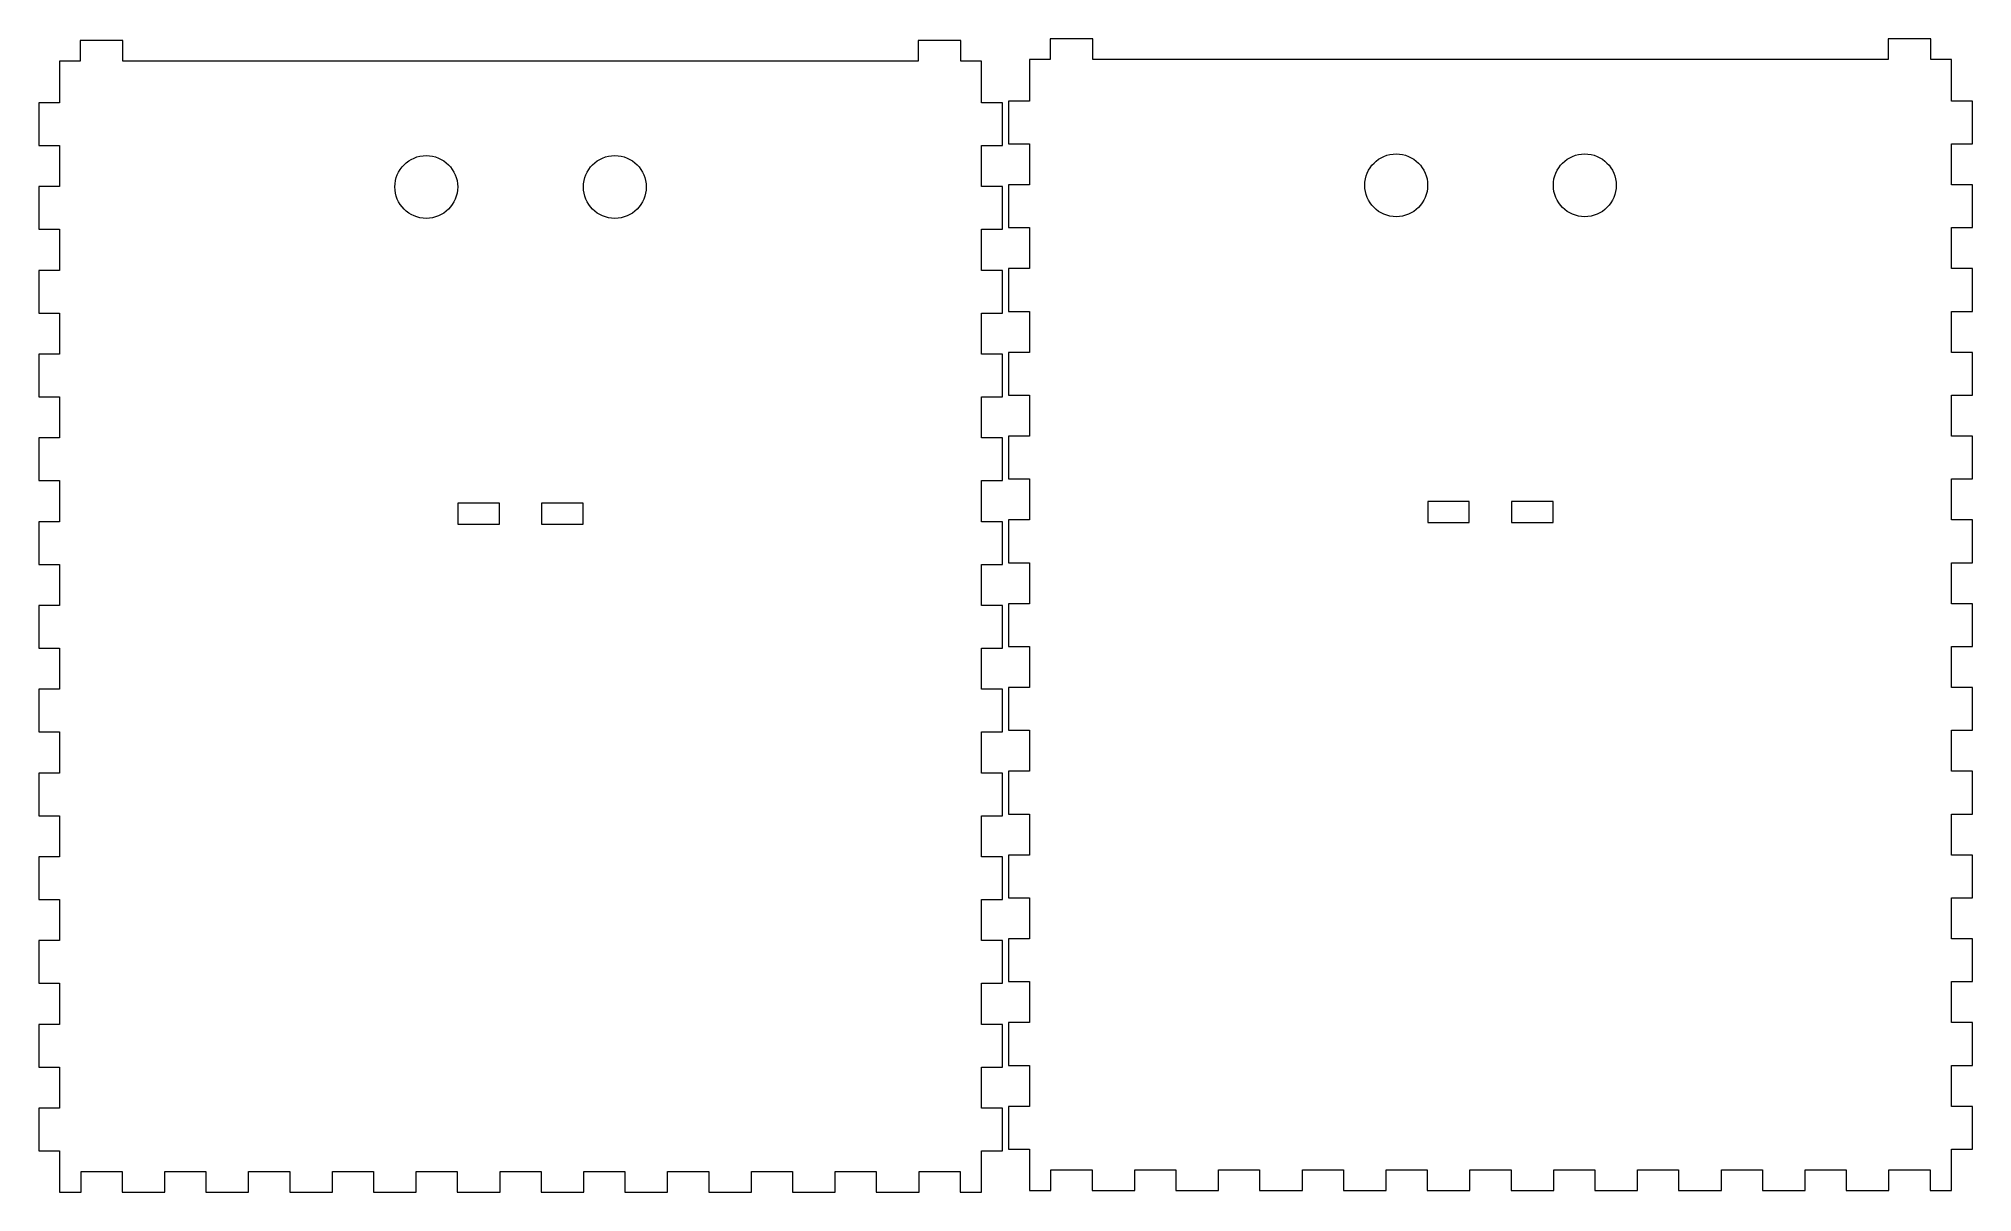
# Model space of a CAD drawing. Header units: inches. Extents: x 0.1 to 23.2, y 2.2 to 15.9.
import ezdxf

# ---------------------------------------------------------------- set-up
doc = ezdxf.new("R2010")
doc.units = ezdxf.units.IN
doc.header["$MEASUREMENT"] = 0

msp = doc.modelspace()

# ---------------------------------------------------------------- linework, layer by layer
at = {"color": 7, "linetype": 'Continuous', "lineweight": 15}
for p, q in [((0.586, 15.924), (0.586, 15.674)), ((1.096, 15.924), (0.586, 15.924)), ((1.096, 15.674), (1.096, 15.924)), ((10.586, 15.924), (10.586, 15.674)), ((11.096, 15.924), (10.586, 15.924)), ((11.096, 15.674), (11.096, 15.924)), ((12.161, 15.944), (12.161, 15.694)), ((12.671, 15.944), (12.161, 15.944)), ((12.671, 15.694), (12.671, 15.944)), ((22.161, 15.944), (22.161, 15.694)), ((22.671, 15.944), (22.161, 15.944)), ((22.671, 15.694), (22.671, 15.944)), ((12.161, 15.694), (11.916, 15.694)), ((11.916, 15.694), (11.916, 15.199)), ((22.161, 15.694), (12.671, 15.694)), ((22.916, 15.694), (22.671, 15.694)), ((22.916, 15.199), (22.916, 15.694)), ((0.586, 15.674), (0.341, 15.674)), ((0.341, 15.674), (0.341, 15.179)), ((10.586, 15.674), (1.096, 15.674)), ((11.341, 15.674), (11.096, 15.674)), ((11.341, 15.179), (11.341, 15.674)), ((0.091, 15.179), (0.091, 14.669)), ((0.341, 15.179), (0.091, 15.179)), ((11.591, 15.179), (11.341, 15.179)), ((11.591, 14.669), (11.591, 15.179)), ((11.666, 15.199), (11.666, 14.689)), ((11.916, 15.199), (11.666, 15.199)), ((23.166, 15.199), (22.916, 15.199)), ((23.166, 14.689), (23.166, 15.199)), ((0.091, 14.669), (0.341, 14.669)), ((0.341, 14.669), (0.341, 14.179)), ((11.341, 14.669), (11.591, 14.669)), ((11.341, 14.179), (11.341, 14.669)), ((11.666, 14.689), (11.916, 14.689)), ((11.916, 14.689), (11.916, 14.199)), ((22.916, 14.689), (23.166, 14.689)), ((22.916, 14.199), (22.916, 14.689)), ((0.091, 14.179), (0.091, 13.669)), ((0.341, 14.179), (0.091, 14.179)), ((11.591, 14.179), (11.341, 14.179)), ((11.591, 13.669), (11.591, 14.179)), ((11.666, 14.199), (11.666, 13.689)), ((11.916, 14.199), (11.666, 14.199)), ((23.166, 14.199), (22.916, 14.199)), ((23.166, 13.689), (23.166, 14.199)), ((0.091, 13.669), (0.341, 13.669)), ((0.341, 13.669), (0.341, 13.179)), ((11.341, 13.669), (11.591, 13.669)), ((11.341, 13.179), (11.341, 13.669)), ((11.666, 13.689), (11.916, 13.689)), ((11.916, 13.689), (11.916, 13.199)), ((22.916, 13.689), (23.166, 13.689)), ((22.916, 13.199), (22.916, 13.689)), ((0.091, 13.179), (0.091, 12.669)), ((0.341, 13.179), (0.091, 13.179)), ((11.591, 13.179), (11.341, 13.179)), ((11.591, 12.669), (11.591, 13.179)), ((11.666, 13.199), (11.666, 12.689)), ((11.916, 13.199), (11.666, 13.199)), ((23.166, 13.199), (22.916, 13.199)), ((23.166, 12.689), (23.166, 13.199)), ((0.091, 12.669), (0.341, 12.669)), ((0.341, 12.669), (0.341, 12.179)), ((11.341, 12.669), (11.591, 12.669)), ((11.341, 12.179), (11.341, 12.669)), ((11.666, 12.689), (11.916, 12.689)), ((11.916, 12.689), (11.916, 12.199)), ((22.916, 12.689), (23.166, 12.689)), ((22.916, 12.199), (22.916, 12.689)), ((0.091, 12.179), (0.091, 11.669)), ((0.341, 12.179), (0.091, 12.179)), ((11.591, 12.179), (11.341, 12.179)), ((11.591, 11.669), (11.591, 12.179)), ((11.666, 12.199), (11.666, 11.689)), ((11.916, 12.199), (11.666, 12.199)), ((23.166, 12.199), (22.916, 12.199)), ((23.166, 11.689), (23.166, 12.199)), ((0.091, 11.669), (0.341, 11.669)), ((0.341, 11.669), (0.341, 11.179)), ((11.341, 11.669), (11.591, 11.669)), ((11.341, 11.179), (11.341, 11.669)), ((11.666, 11.689), (11.916, 11.689)), ((11.916, 11.689), (11.916, 11.199)), ((22.916, 11.689), (23.166, 11.689)), ((22.916, 11.199), (22.916, 11.689)), ((0.091, 11.179), (0.091, 10.669)), ((0.341, 11.179), (0.091, 11.179)), ((11.591, 11.179), (11.341, 11.179)), ((11.591, 10.669), (11.591, 11.179)), ((11.666, 11.199), (11.666, 10.689)), ((11.916, 11.199), (11.666, 11.199)), ((23.166, 11.199), (22.916, 11.199)), ((23.166, 10.689), (23.166, 11.199)), ((0.091, 10.669), (0.341, 10.669)), ((0.341, 10.669), (0.341, 10.179)), ((11.341, 10.669), (11.591, 10.669)), ((11.341, 10.179), (11.341, 10.669)), ((11.666, 10.689), (11.916, 10.689)), ((11.916, 10.689), (11.916, 10.199)), ((22.916, 10.689), (23.166, 10.689)), ((22.916, 10.199), (22.916, 10.689)), ((5.093, 10.399), (5.093, 10.149)), ((5.588, 10.399), (5.093, 10.399)), ((5.588, 10.149), (5.588, 10.399)), ((6.588, 10.399), (6.093, 10.399)), ((6.093, 10.399), (6.093, 10.149)), ((6.588, 10.149), (6.588, 10.399)), ((16.668, 10.419), (16.668, 10.169)), ((17.163, 10.419), (16.668, 10.419)), ((17.163, 10.169), (17.163, 10.419)), ((18.163, 10.419), (17.668, 10.419)), ((17.668, 10.419), (17.668, 10.169)), ((18.163, 10.169), (18.163, 10.419)), ((0.091, 10.179), (0.091, 9.669)), ((0.341, 10.179), (0.091, 10.179)), ((11.591, 10.179), (11.341, 10.179)), ((11.591, 9.669), (11.591, 10.179)), ((11.666, 10.199), (11.666, 9.689)), ((11.916, 10.199), (11.666, 10.199)), ((16.668, 10.169), (17.163, 10.169)), ((17.668, 10.169), (18.163, 10.169)), ((23.166, 10.199), (22.916, 10.199)), ((23.166, 9.689), (23.166, 10.199)), ((5.093, 10.149), (5.588, 10.149)), ((6.093, 10.149), (6.588, 10.149)), ((0.091, 9.669), (0.341, 9.669)), ((0.341, 9.669), (0.341, 9.179)), ((11.341, 9.669), (11.591, 9.669)), ((11.341, 9.179), (11.341, 9.669)), ((11.666, 9.689), (11.916, 9.689)), ((11.916, 9.689), (11.916, 9.199)), ((22.916, 9.689), (23.166, 9.689)), ((22.916, 9.199), (22.916, 9.689)), ((0.091, 9.179), (0.091, 8.669)), ((0.341, 9.179), (0.091, 9.179)), ((11.591, 9.179), (11.341, 9.179)), ((11.591, 8.669), (11.591, 9.179)), ((11.666, 9.199), (11.666, 8.689)), ((11.916, 9.199), (11.666, 9.199)), ((23.166, 9.199), (22.916, 9.199)), ((23.166, 8.689), (23.166, 9.199)), ((0.091, 8.669), (0.341, 8.669)), ((0.341, 8.669), (0.341, 8.179)), ((11.341, 8.669), (11.591, 8.669)), ((11.341, 8.179), (11.341, 8.669)), ((11.666, 8.689), (11.916, 8.689)), ((11.916, 8.689), (11.916, 8.199)), ((22.916, 8.689), (23.166, 8.689)), ((22.916, 8.199), (22.916, 8.689)), ((0.091, 8.179), (0.091, 7.669)), ((0.341, 8.179), (0.091, 8.179)), ((11.591, 8.179), (11.341, 8.179)), ((11.591, 7.669), (11.591, 8.179)), ((11.666, 8.199), (11.666, 7.689)), ((11.916, 8.199), (11.666, 8.199)), ((23.166, 8.199), (22.916, 8.199)), ((23.166, 7.689), (23.166, 8.199)), ((0.091, 7.669), (0.341, 7.669)), ((0.341, 7.669), (0.341, 7.179)), ((11.341, 7.669), (11.591, 7.669)), ((11.341, 7.179), (11.341, 7.669)), ((11.666, 7.689), (11.916, 7.689)), ((11.916, 7.689), (11.916, 7.199)), ((22.916, 7.689), (23.166, 7.689)), ((22.916, 7.199), (22.916, 7.689)), ((0.091, 7.179), (0.091, 6.669)), ((0.341, 7.179), (0.091, 7.179)), ((11.591, 7.179), (11.341, 7.179)), ((11.591, 6.669), (11.591, 7.179)), ((11.666, 7.199), (11.666, 6.689)), ((11.916, 7.199), (11.666, 7.199)), ((23.166, 7.199), (22.916, 7.199)), ((23.166, 6.689), (23.166, 7.199)), ((0.091, 6.669), (0.341, 6.669)), ((0.341, 6.669), (0.341, 6.179)), ((11.341, 6.669), (11.591, 6.669)), ((11.341, 6.179), (11.341, 6.669)), ((11.666, 6.689), (11.916, 6.689)), ((11.916, 6.689), (11.916, 6.199)), ((22.916, 6.689), (23.166, 6.689)), ((22.916, 6.199), (22.916, 6.689)), ((0.091, 6.179), (0.091, 5.669)), ((0.341, 6.179), (0.091, 6.179)), ((11.591, 6.179), (11.341, 6.179)), ((11.591, 5.669), (11.591, 6.179)), ((11.666, 6.199), (11.666, 5.689)), ((11.916, 6.199), (11.666, 6.199)), ((23.166, 6.199), (22.916, 6.199)), ((23.166, 5.689), (23.166, 6.199)), ((0.091, 5.669), (0.341, 5.669)), ((0.341, 5.669), (0.341, 5.179)), ((11.341, 5.669), (11.591, 5.669)), ((11.341, 5.179), (11.341, 5.669)), ((11.666, 5.689), (11.916, 5.689)), ((11.916, 5.689), (11.916, 5.199)), ((22.916, 5.689), (23.166, 5.689)), ((22.916, 5.199), (22.916, 5.689)), ((0.091, 5.179), (0.091, 4.669)), ((0.341, 5.179), (0.091, 5.179)), ((11.591, 5.179), (11.341, 5.179)), ((11.591, 4.669), (11.591, 5.179)), ((11.666, 5.199), (11.666, 4.689)), ((11.916, 5.199), (11.666, 5.199)), ((23.166, 5.199), (22.916, 5.199)), ((23.166, 4.689), (23.166, 5.199)), ((0.091, 4.669), (0.341, 4.669)), ((0.341, 4.669), (0.341, 4.179)), ((11.341, 4.669), (11.591, 4.669)), ((11.341, 4.179), (11.341, 4.669)), ((11.666, 4.689), (11.916, 4.689)), ((11.916, 4.689), (11.916, 4.199)), ((22.916, 4.689), (23.166, 4.689)), ((22.916, 4.199), (22.916, 4.689)), ((0.091, 4.179), (0.091, 3.669)), ((0.341, 4.179), (0.091, 4.179)), ((11.591, 4.179), (11.341, 4.179)), ((11.591, 3.669), (11.591, 4.179)), ((11.666, 4.199), (11.666, 3.689)), ((11.916, 4.199), (11.666, 4.199)), ((23.166, 4.199), (22.916, 4.199)), ((23.166, 3.689), (23.166, 4.199)), ((0.091, 3.669), (0.341, 3.669)), ((0.341, 3.669), (0.341, 3.179)), ((11.341, 3.669), (11.591, 3.669)), ((11.341, 3.179), (11.341, 3.669)), ((11.666, 3.689), (11.916, 3.689)), ((11.916, 3.689), (11.916, 3.199)), ((22.916, 3.689), (23.166, 3.689)), ((22.916, 3.199), (22.916, 3.689)), ((0.091, 3.179), (0.091, 2.669)), ((0.341, 3.179), (0.091, 3.179)), ((11.591, 3.179), (11.341, 3.179)), ((11.591, 2.669), (11.591, 3.179)), ((11.666, 3.199), (11.666, 2.689)), ((11.916, 3.199), (11.666, 3.199)), ((23.166, 3.199), (22.916, 3.199)), ((23.166, 2.689), (23.166, 3.199)), ((0.091, 2.669), (0.341, 2.669)), ((0.341, 2.669), (0.341, 2.174)), ((11.341, 2.669), (11.591, 2.669)), ((11.341, 2.174), (11.341, 2.669)), ((11.666, 2.689), (11.916, 2.689)), ((11.916, 2.689), (11.916, 2.194)), ((22.916, 2.689), (23.166, 2.689)), ((22.916, 2.194), (22.916, 2.689)), ((0.596, 2.424), (1.086, 2.424)), ((0.596, 2.174), (0.596, 2.424)), ((1.086, 2.424), (1.086, 2.174)), ((1.596, 2.424), (2.086, 2.424)), ((1.596, 2.174), (1.596, 2.424)), ((2.086, 2.424), (2.086, 2.174)), ((2.596, 2.424), (3.086, 2.424)), ((2.596, 2.174), (2.596, 2.424)), ((3.086, 2.424), (3.086, 2.174)), ((3.596, 2.424), (4.086, 2.424)), ((3.596, 2.174), (3.596, 2.424)), ((4.086, 2.424), (4.086, 2.174)), ((4.596, 2.424), (5.086, 2.424)), ((4.596, 2.174), (4.596, 2.424)), ((5.086, 2.424), (5.086, 2.174)), ((5.596, 2.424), (6.086, 2.424)), ((5.596, 2.174), (5.596, 2.424)), ((6.086, 2.424), (6.086, 2.174)), ((6.596, 2.424), (7.086, 2.424)), ((6.596, 2.174), (6.596, 2.424)), ((7.086, 2.424), (7.086, 2.174)), ((7.596, 2.424), (8.086, 2.424)), ((7.596, 2.174), (7.596, 2.424)), ((8.086, 2.424), (8.086, 2.174)), ((8.596, 2.424), (9.086, 2.424)), ((8.596, 2.174), (8.596, 2.424)), ((9.086, 2.424), (9.086, 2.174)), ((9.596, 2.424), (10.086, 2.424)), ((9.596, 2.174), (9.596, 2.424)), ((10.086, 2.424), (10.086, 2.174)), ((10.596, 2.424), (11.086, 2.424)), ((10.596, 2.174), (10.596, 2.424)), ((11.086, 2.424), (11.086, 2.174)), ((12.171, 2.444), (12.661, 2.444)), ((12.171, 2.194), (12.171, 2.444)), ((12.661, 2.444), (12.661, 2.194)), ((13.171, 2.444), (13.661, 2.444)), ((13.171, 2.194), (13.171, 2.444)), ((13.661, 2.444), (13.661, 2.194)), ((14.171, 2.444), (14.661, 2.444)), ((14.171, 2.194), (14.171, 2.444)), ((14.661, 2.444), (14.661, 2.194)), ((15.171, 2.444), (15.661, 2.444)), ((15.171, 2.194), (15.171, 2.444)), ((15.661, 2.444), (15.661, 2.194)), ((16.171, 2.444), (16.661, 2.444)), ((16.171, 2.194), (16.171, 2.444)), ((16.661, 2.444), (16.661, 2.194)), ((17.171, 2.444), (17.661, 2.444)), ((17.171, 2.194), (17.171, 2.444)), ((17.661, 2.444), (17.661, 2.194)), ((18.171, 2.444), (18.661, 2.444)), ((18.171, 2.194), (18.171, 2.444)), ((18.661, 2.444), (18.661, 2.194)), ((19.171, 2.444), (19.661, 2.444)), ((19.171, 2.194), (19.171, 2.444)), ((19.661, 2.444), (19.661, 2.194)), ((20.171, 2.444), (20.661, 2.444)), ((20.171, 2.194), (20.171, 2.444)), ((20.661, 2.444), (20.661, 2.194)), ((21.171, 2.444), (21.661, 2.444)), ((21.171, 2.194), (21.171, 2.444)), ((21.661, 2.444), (21.661, 2.194)), ((22.171, 2.444), (22.661, 2.444)), ((22.171, 2.194), (22.171, 2.444)), ((22.661, 2.444), (22.661, 2.194)), ((0.341, 2.174), (0.596, 2.174)), ((1.086, 2.174), (1.596, 2.174)), ((2.086, 2.174), (2.596, 2.174)), ((3.086, 2.174), (3.596, 2.174)), ((4.086, 2.174), (4.596, 2.174)), ((5.086, 2.174), (5.596, 2.174)), ((6.086, 2.174), (6.596, 2.174)), ((7.086, 2.174), (7.596, 2.174)), ((8.086, 2.174), (8.596, 2.174)), ((9.086, 2.174), (9.596, 2.174)), ((10.086, 2.174), (10.596, 2.174)), ((11.086, 2.174), (11.341, 2.174)), ((11.916, 2.194), (12.171, 2.194)), ((12.661, 2.194), (13.171, 2.194)), ((13.661, 2.194), (14.171, 2.194)), ((14.661, 2.194), (15.171, 2.194)), ((15.661, 2.194), (16.171, 2.194)), ((16.661, 2.194), (17.171, 2.194)), ((17.661, 2.194), (18.171, 2.194)), ((18.661, 2.194), (19.171, 2.194)), ((19.661, 2.194), (20.171, 2.194)), ((20.661, 2.194), (21.171, 2.194)), ((21.661, 2.194), (22.171, 2.194)), ((22.661, 2.194), (22.916, 2.194))]:
    msp.add_line(p, q, dxfattribs=at)
for centre in [(4.716, 14.174), (6.966, 14.174), (16.291, 14.194), (18.541, 14.194)]:
    msp.add_circle(centre, 0.375, dxfattribs=at)

doc.saveas('drawing.dxf')
